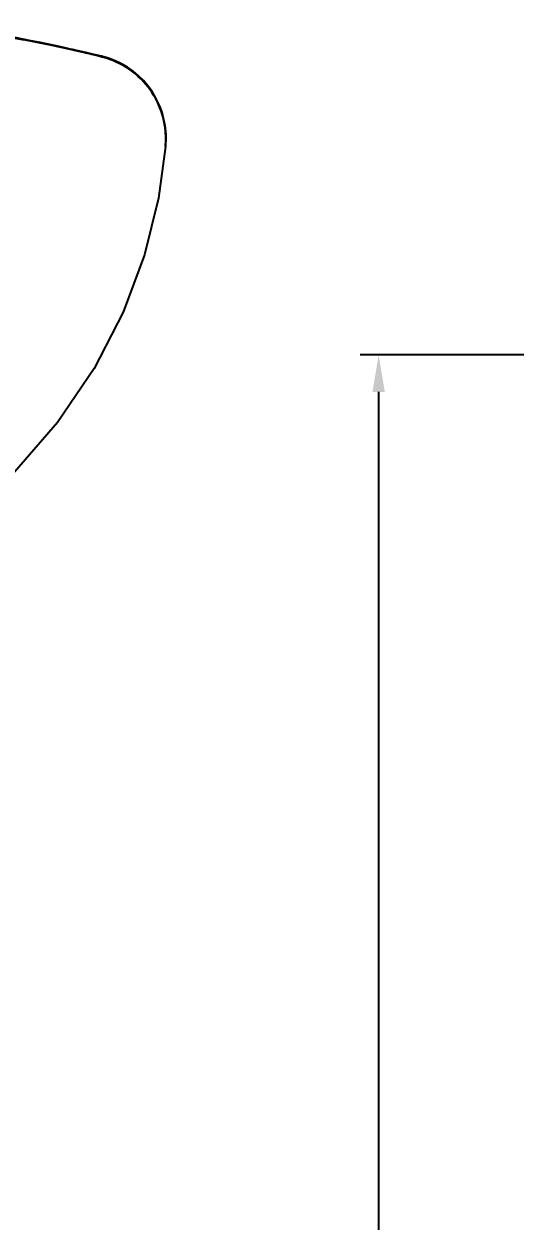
# Model space of a CAD drawing. Header units: millimetres. Extents: x 789 to 1209, y 393 to 987.
# Drawn here: x 899.2 to 932.3, y 696.5 to 777.2 of the extents above; entities that cross this region are included whole.
import ezdxf

# ---------------------------------------------------------------- set-up
doc = ezdxf.new("R2010")
doc.units = ezdxf.units.MM
doc.header["$LTSCALE"] = 0.1
for name, color, linetype in [('03___PRT_ALL_CURVES', 7, 'Continuous'), ('06___PRT_ALL_SURFS', 7, 'Continuous'), ('DIM', 3, 'Continuous')]:
    doc.layers.add(name, color=color, linetype=linetype)
doc.styles.get("Standard").update_dxf_attribs({"font": 'arial.ttf'})
doc.dimstyles.new('ISO-25', dxfattribs={"dimtxt": 2.5, "dimasz": 2.5, "dimexe": 1.25, "dimexo": 0.625, "dimtad": 1, "dimlfac": 1.333333, "dimtxsty": 'Standard', "dimcen": 2.5, "dimadec": 0, "dimazin": 0, "dimtfac": 1, "dimtmove": 0, "dimatfit": 3, "dimfxl": 0, "dimarcsym": 0})

# ---------------------------------------------------------------- blocks, each defined once
blk = doc.blocks.new('*D12')
at = {"layer": 'Defpoints', "color": 0}
for p in [(940.969, 754.884), (923.109, 487.632), (1008.917, 487.632)]:
    blk.add_point(p, dxfattribs=at)
at = {"layer": 'DIM', "color": 0, "lineweight": -2}
for p, q in [((940.344, 754.884), (921.859, 754.884)), ((923.109, 752.384), (923.109, 490.132)), ((1008.292, 487.632), (921.859, 487.632))]:
    blk.add_line(p, q, dxfattribs=at)
at = {"layer": 'DIM', "color": 0}
for points in [[(922.692, 752.384), (923.526, 752.384), (923.109, 754.884)], [(922.692, 490.132), (923.526, 490.132), (923.109, 487.632)]]:
    blk.add_solid(points, dxfattribs=at)
at = {"layer": 'DIM', "color": 0, "insert": (921.208, 621.258), "char_height": 2.5, "attachment_point": 5, "rotation": 90}
blk.add_mtext('1200', dxfattribs=at)

msp = doc.modelspace()

# ---------------------------------------------------------------- linework, layer by layer
at = {"color": 7, "linetype": 'Continuous'}
for p, q in [((897.5543, 776.4235), (899.2619, 776.1104)), ((899.2465, 776.1133), (900.9477, 775.7775)), ((900.1752, 775.9301), (900.2327, 775.9188)), ((900.9328, 775.7805), (902.5741, 775.4283)), ((902.5679, 775.4298), (903.9594, 775.097)), ((903.9619, 775.0963), (903.9594, 775.097)), ((903.9619, 775.0963), (904.4795, 774.9638)), ((904.4744, 774.9652), (904.5579, 774.9432)), ((904.4795, 774.9638), (904.4869, 774.9586)), ((904.805, 774.8702), (904.8159, 774.8667)), ((904.972, 774.8142), (904.9719, 774.8142)), ((904.972, 774.8142), (905.0374, 774.7906)), ((904.9721, 774.8141), (904.979, 774.8116)), ((905.2585, 774.7036), (905.2582, 774.7038))]:
    msp.add_line(p, q, dxfattribs=at)
for points in [[(904.5579, 774.9432), (904.7917, 774.8744), (904.972, 774.8142)], [(905.0374, 774.7906), (905.1704, 774.7397), (905.2582, 774.7038)]]:
    msp.add_lwpolyline(points, dxfattribs=at)
for centre, radius, start, end in [((878.6297, 666.5606), 111.4715, 78.319111, 78.825444), ((883.4328, 689.7976), 87.7433, 77.502647, 78.318517), ((887.7061, 709.2835), 67.7944, 77.279149, 77.464925), ((878.0211, 675.076), 103.3294, 75.159428, 75.460385), ((903.0279, 769.3084), 5.8387, 74.45957, 75.60393), ((903.0186, 769.2752), 5.8732, 72.776438, 74.459116), ((903.0119, 769.2531), 5.8963, 72.295803, 72.777744), ((903.0023, 769.2236), 5.9273, 71.114656, 72.18268), ((902.9986, 769.2126), 5.939, 70.592008, 71.115697), ((903.2859, 770.0253), 5.0769, 69.919641, 70.519165), ((903.2512, 769.9298), 5.1786, 69.772713, 69.921476), ((903.2365, 769.8901), 5.2209, 69.530863, 69.77268), ((903.2135, 769.8286), 5.2866, 68.808715, 69.530064), ((903.1953, 769.7816), 5.337, 68.328159, 68.809442), ((903.1885, 769.7643), 5.3556, 68.198625, 68.328337), ((903.1859, 769.7578), 5.3625, 67.262669, 68.198498), ((903.1288, 769.4716), 5.6132, 0.505589, 1.133109), ((903.0396, 769.4697), 5.7024, 354.539306, 355.898081)]:
    msp.add_arc(centre, radius, start, end, dxfattribs=at)
for points, knots in [([(893.0996, 777.1885), (893.6489, 777.0915), (894.7897, 776.8906), (896.2361, 776.6448), (897.4391, 776.4409), (898.6573, 776.2238), (899.5693, 776.0495), (900.1752, 775.9301)], [0, 0, 0, 0, 0.2328386, 0.4835057, 0.612423, 0.7421964, 1, 1, 1, 1]), ([(902.6345, 775.4138), (902.7491, 775.388), (903.1926, 775.2866), (903.6349, 775.18), (903.9619, 775.0963)], [0, 0, 0, 0, 0.258145, 1, 1, 1, 1]), ([(905.2585, 774.7036), (905.7649, 774.4914), (906.7219, 773.9166), (907.8448, 772.6803), (908.5658, 771.1738), (908.737, 770.0703), (908.7418, 769.5211)], [0, 0, 0, 0, 0.2499564, 0.499956, 0.7499806, 1, 1, 1, 1])]:
    msp.add_open_spline(points, degree=3, knots=knots, dxfattribs=at)
at = {"layer": '03___PRT_ALL_CURVES', "color": 4, "linetype": 'Continuous'}
for centre, radius, start, end in [((871.2418, 634.8561), 144.0274, 76.684875, 80.149855), ((903.1168, 769.538), 5.625, 359.644097, 76.684875)]:
    msp.add_arc(centre, radius, start, end, dxfattribs=at)
at = {"layer": '06___PRT_ALL_SURFS', "color": 7, "linetype": 'Continuous'}
for p, q in [((908.7418, 769.5223), (908.7203, 768.932)), ((908.7418, 769.5211), (908.7418, 769.5223)), ((908.7418, 769.5211), (908.7418, 769.521)), ((908.7203, 768.932), (908.7203, 768.932))]:
    msp.add_line(p, q, dxfattribs=at)
msp.add_lwpolyline([(908.7203, 768.932), (908.2399, 765.4465), (907.2976, 761.6291), (905.8573, 757.7578), (903.9016, 753.9537), (901.442, 750.3269), (898.5198, 746.9763)], dxfattribs=at)
for centre, radius, start, end in [((902.9561, 769.4375), 5.7864, 356.595317, 0.827915), ((902.9638, 769.4367), 5.7785, 354.989805, 356.599482)]:
    msp.add_arc(centre, radius, start, end, dxfattribs=at)
for points, knots in [([(904.4869, 774.9586), (904.4913, 774.9556), (904.441, 774.9459), (904.4314, 774.9469), (904.4109, 774.9452)], [0, 0, 0, 0, 0.2056521, 1, 1, 1, 1]), ([(908.7418, 769.5223), (908.7327, 770.1318), (908.5139, 771.3722), (907.6059, 773.0291), (906.2149, 774.2995), (905.071, 774.8039), (904.4869, 774.9586)], [0, 0, 0, 0, 0.2477683, 0.5017139, 0.7544341, 1, 1, 1, 1])]:
    msp.add_open_spline(points, degree=3, knots=knots, dxfattribs=at)

# ---------------------------------------------------------------- dimensions: what is measured, and where the dimension line sits
at = {"layer": 'DIM'}
dim = msp.add_linear_dim(base=(923.1091, 487.6324), p1=(940.9688, 754.8835), p2=(1008.9173, 487.6324), angle=90, text='1200', dimstyle='ISO-25', dxfattribs=at)
dim.commit()
dim.dimension.update_dxf_attribs({"geometry": '*D12', "text_midpoint": (923.1091, 621.258), "dimtype": 160})

doc.saveas('drawing.dxf')
